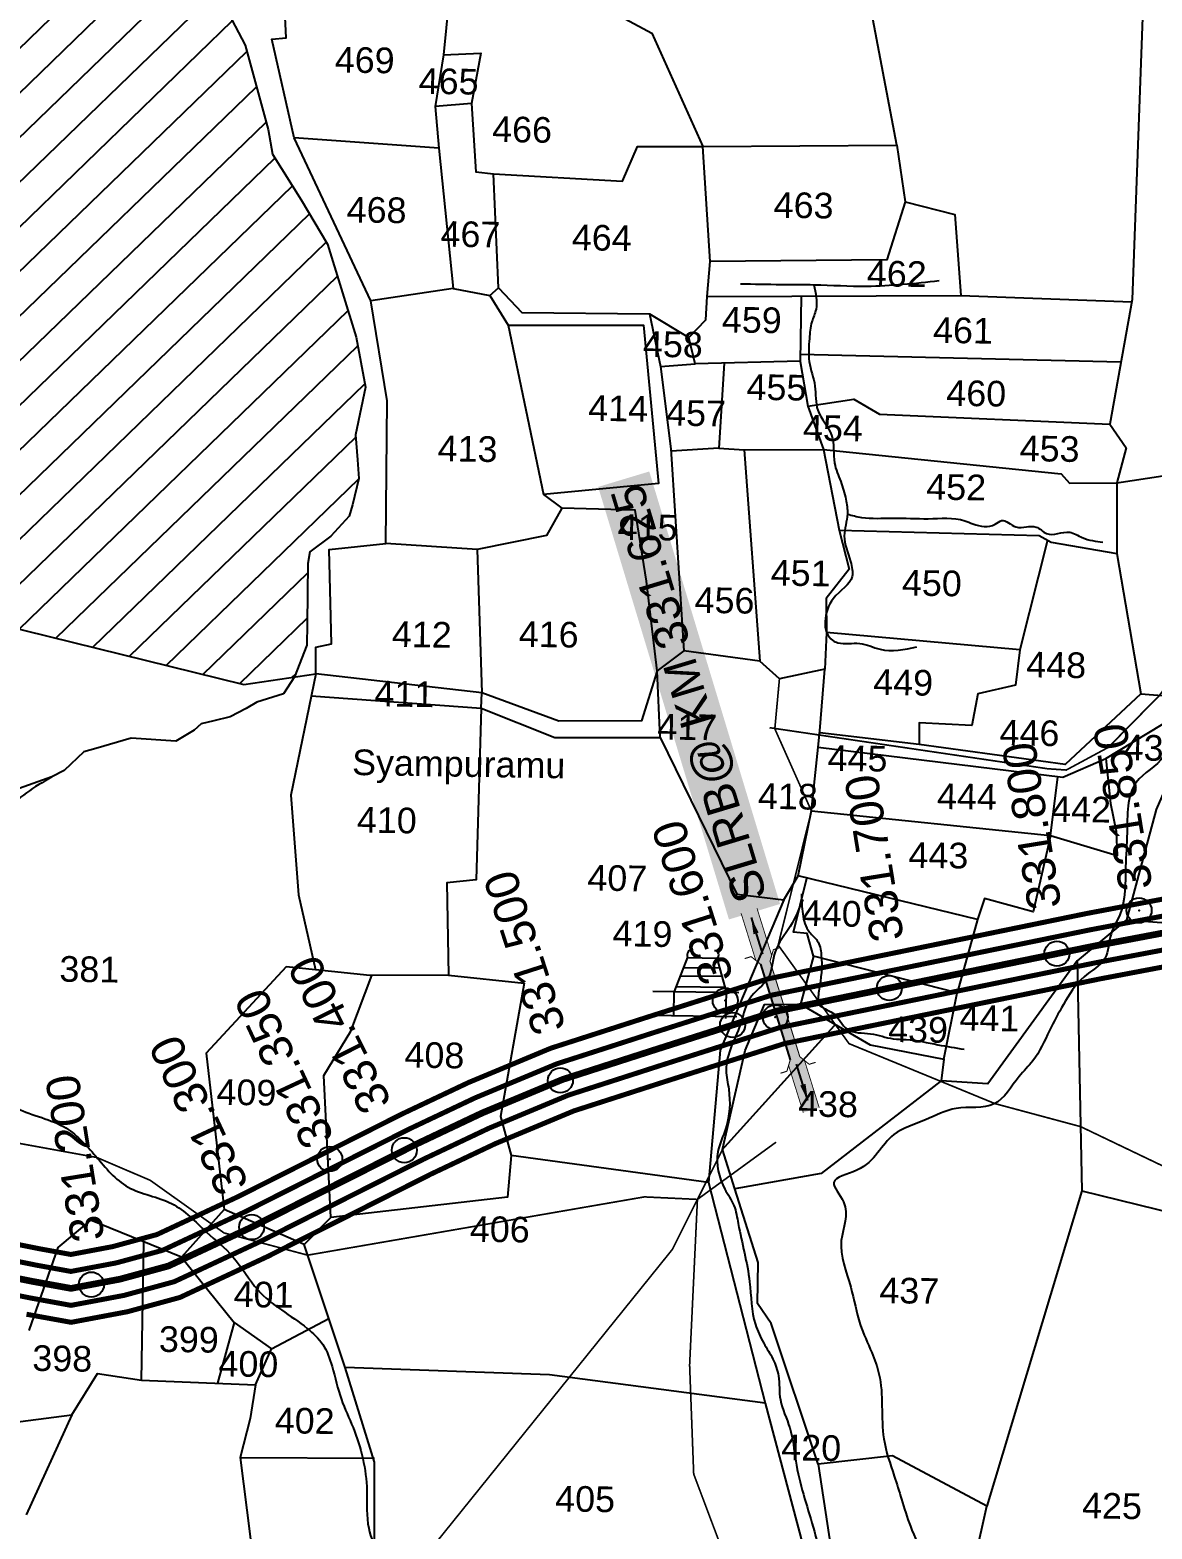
# Model space of a CAD drawing. Header units: feet. Extents: x 793020 to 798207, y 1563925 to 1571484.
# Drawn here: x 795564 to 796237, y 1565862 to 1566761 of the extents above; entities that cross this region are included whole.
import ezdxf
from ezdxf.enums import TextEntityAlignment as Align

# ---------------------------------------------------------------- set-up
doc = ezdxf.new("R2010")
doc.units = ezdxf.units.FT
doc.header["$LTSCALE"] = 15
doc.header["$MEASUREMENT"] = 0
doc.header["$PDMODE"] = 32
doc.header["$PDSIZE"] = 15
doc.linetypes.add('ACAD_ISO02W100', pattern=[15, 12, -3])
doc.linetypes.add('HIDDEN2', pattern=[0.1875, 0.125, -0.0625])
for name, color, linetype in [('CANAL1', 7, 'Continuous'), ('CSMark', 72, 'Continuous'), ('PLOT', 7, 'Continuous'), ('PLOT NO', 7, 'Continuous'), ('ROADS', 6, 'Continuous'), ('STRUCTURE', 5, 'Continuous'), ('TANKS-STREAM', 4, 'Continuous'), ('text2', 7, 'Continuous')]:
    doc.layers.add(name, color=color, linetype=linetype)
doc.styles.get("Standard").update_dxf_attribs({"font": 'arial.ttf'})
doc.linetypes.add('DOTS', pattern='A,1e-06,-3,["●",Standard,S=3,R=0,X=-1.25,Y=-1.25],-3', length=6.000001)
doc.dimstyles.get("Standard").update_dxf_attribs({"dimtxt": 0.18, "dimasz": 30, "dimexe": 0.18, "dimexo": 0.0625, "dimgap": 0.09, "dimtad": 0, "dimtih": 1, "dimtoh": 1, "dimdec": 4, "dimzin": 0, "dimdsep": 46, "dimtxsty": 'Standard', "dimcen": 0.09, "dimadec": 0, "dimazin": 0, "dimtfac": 1, "dimtdec": 4, "dimtofl": 0, "dimtmove": 0, "dimatfit": 3, "dimfxl": 1, "dimtolj": 1, "dimtzin": 0, "dimarcsym": 0})

# ---------------------------------------------------------------- blocks, each defined once
blk = doc.blocks.new('SLB')
at = {"layer": 'STRUCTURE'}
h = blk.add_hatch(dxfattribs=at)
h.set_pattern_fill('DOTS', color=6, scale=20, angle=320.37225, style=0)
h.set_pattern_definition([(320.372247934, (-159.4327, -72.9564), (1.2786241598, 0.5641323054), [0, -1.25])])
h.paths.add_polyline_path([(769699.52, 1706871.07), (769699.52, 1706861.07), (769729.11, 1706861.07), (769732.11, 1706863.07), (769792.11, 1706863.07), (769795.11, 1706861.07), (769824.69, 1706861.07), (769824.69, 1706871.07), (769795.11, 1706871.07), (769792.11, 1706869.07), (769732.11, 1706869.07), (769729.11, 1706871.07)])
at = {"layer": 'STRUCTURE', "color": 6, "linetype": 'ACAD_ISO02W100', "ltscale": 0.5, "const_width": 0.5}
for points in [[(769699.52, 1706871.07), (769729.11, 1706871.07)], [(769795.11, 1706871.07), (769824.69, 1706871.07)], [(769699.52, 1706861.07), (769729.11, 1706861.07)], [(769795.11, 1706861.07), (769824.69, 1706861.07)]]:
    blk.add_lwpolyline(points, dxfattribs=at)
at = {"layer": 'STRUCTURE', "color": 6, "const_width": 0.628}
for points in [[(769726.11, 1706877.07), (769726.11, 1706873.07), (769732.11, 1706869.07), (769792.11, 1706869.07), (769798.11, 1706873.07), (769798.11, 1706877.07)], [(769726.11, 1706855.07), (769726.11, 1706859.07), (769732.11, 1706863.07), (769792.11, 1706863.07), (769798.11, 1706859.07), (769798.11, 1706855.07)]]:
    blk.add_lwpolyline(points, dxfattribs=at)
at = {"layer": 'STRUCTURE', "color": 6}
blk.add_lwpolyline([(769732.11, 1706863.07), (769792.11, 1706863.07)], dxfattribs=at)
blk.add_lwpolyline([(769732.11, 1706863.07), (769792.11, 1706863.07)], dxfattribs=at)
at = {"layer": 'STRUCTURE', "color": 0}
blk.add_circle((769762.11, 1706866.07), 1.24, dxfattribs=at)
for points in [[(769703.75, 1706866.05), (769726.66, 1706866.05)], [(769818.63, 1706865.84), (769795.72, 1706865.84)]]:
    blk.add_leader(points, dimstyle='Standard', override={"dimasz": 10, "dimgap": 0.09, "dimtad": 0}, dxfattribs=at)

msp = doc.modelspace()

# ---------------------------------------------------------------- hatches: boundary and pattern name
at = {"layer": 'TANKS-STREAM', "lineweight": -2}
h = msp.add_hatch(dxfattribs=at)
h.set_pattern_fill('ANSI31,_O', color=256, scale=153.813824, angle=-0.90354)
h.set_pattern_definition([(44.0964586, (-45432.974, -26759.16), (-13.37927261, 13.808046), [])])
h.paths.add_polyline_path([(795643.01, 1568038.94), (795621.56, 1568044.34), (795609.16, 1568043.29), (795592.81, 1568039.62), (795576.96, 1568044.25), (795555.59, 1568047.52), (795543.22, 1568044.5), (795519.66, 1568048.04), (795509.2, 1568046.04), (795492.86, 1568042.92), (795475.21, 1568044.76), (795458.63, 1568043.98), (795433.3, 1568042.78), (795421.64, 1568038.62), (795407.6, 1568037.82), (795401.91, 1568043.12), (795392.74, 1568051.67), (795382.25, 1568051.82), (795335.86, 1568052.48), (795317.81, 1568036.66), (795288.61, 1568011.05), (795231.96, 1567995.16), (795179.5, 1568005.11), (795145.01, 1568015.01), (795113.71, 1568018.74), (795113.27, 1568015.01), (795127.46, 1568014.57), (795131.55, 1567972.43), (795138.32, 1567970.97), (795137.25, 1567860.14), (795086.59, 1567858.1), (795082.72, 1567850.59), (795062.84, 1567835.6), (795017.13, 1567812.62), (794988.79, 1567783.55), (794951.87, 1567752.44), (794918.82, 1567744.17), (794866.05, 1567742.32), (794859.14, 1567741.97), (794876.93, 1567722.37), (794895.33, 1567695.51), (794913.33, 1567659.62), (794913.28, 1567634.45), (794908.14, 1567616.66), (794910.17, 1567600.68), (794920.46, 1567587.83), (794917.97, 1567570.07), (794909.04, 1567560.73), (794891.27, 1567557.94), (794882.24, 1567556.52), (794868.3, 1567538.66), (794869.65, 1567463.14), (794865.52, 1567445.23), (794827.36, 1567414.93), (794815.36, 1567406.37), (794787.1, 1567386.2), (794765.09, 1567380.2), (794754.11, 1567368.32), (794749.62, 1567346.62), (794753.09, 1567315.01), (794748.85, 1567274.17), (794756.38, 1567239.51), (794757.08, 1567202.32), (794750.99, 1567144.17), (794839.78, 1567198.25), (794823.14, 1567280.08), (794864.12, 1567299.52), (794868, 1567314.07), (794930.85, 1567326.24), (794913.27, 1567341.35), (794924.53, 1567359.89), (794902.63, 1567391.29), (794903.96, 1567416.5), (794914.71, 1567417.47), (794934.45, 1567450.35), (794954, 1567473.1), (794973.88, 1567531), (794980.76, 1567528.6), (794992.52, 1567726.99), (795018.25, 1567723.74), (795067.5, 1567768.77), (795088.23, 1567756.55), (795050.42, 1567501.11), (794996.4, 1567441.76), (795054.08, 1567422), (795038.3, 1567398.63), (795053.75, 1567390.52), (795052.67, 1567366.22), (795004.83, 1567344.72), (794974.72, 1567319.25), (795022.4, 1567299.49), (795018.87, 1567263.48), (795017.31, 1567219.12), (794983.84, 1567180.72), (794914.19, 1567226.16), (794864.3, 1567181.27), (794844.91, 1567178.1), (794903.68, 1567150.98), (794915.16, 1567157.11), (794925.83, 1567161.52), (794937.9, 1567163.34), (794952.5, 1567162.54), (794960.08, 1567170.72), (794990.52, 1567174.53), (795048.02, 1567226.65), (795053.76, 1567241.59), (795061.42, 1567250.42), (795070.57, 1567262.13), (795076.75, 1567270.87), (795089.01, 1567275.71), (795101.62, 1567280.69), (795115.09, 1567278.48), (795138.47, 1567274.64), (795153.16, 1567252.16), (795168.87, 1567147.34), (795185.24, 1567034.63), (795216.06, 1566988.34), (795233.76, 1566902.92), (795257.21, 1566874.16), (795264.53, 1566830.75), (795261.57, 1566791.24), (795274.74, 1566723.21), (795280.58, 1566682.99), (795291.87, 1566660.21), (795307.46, 1566636.91), (795318.38, 1566599.3), (795333.22, 1566565.19), (795349.58, 1566520.31), (795357.54, 1566483.56), (795374.43, 1566472.26), (795396.19, 1566472.84), (795425.73, 1566465.15), (795448.96, 1566455.63), (795505.79, 1566446.4), (795528.12, 1566425.33), (795535.23, 1566407.24), (795692.55, 1566368.43), (795722.79, 1566373), (795730.34, 1566392.05), (795730.51, 1566404.89), (795730.96, 1566440.89), (795732.16, 1566447.96), (795744.6, 1566457.31), (795755.71, 1566469.41), (795757.73, 1566476.19), (795761.46, 1566492), (795760.61, 1566503.15), (795759.47, 1566518.08), (795765.38, 1566546.63), (795759.85, 1566576.71), (795742.66, 1566632.31), (795726.97, 1566659.01), (795709.66, 1566686.28), (795707.05, 1566701.21), (795693.28, 1566751.67), (795679.47, 1566777.87), (795679.24, 1566806.98), (795688.87, 1566824.15), (795686.95, 1566850.57), (795687.51, 1566864.34), (795694.33, 1566880.94), (795700.67, 1566889.45), (795726.9, 1566898.54), (795747.09, 1566887.06), (795788.29, 1566873.94), (795817.31, 1566867.14), (795842.05, 1566865.87), (795866.68, 1566872.05), (795907.24, 1566889.29), (795934.9, 1566900.89), (795967.59, 1566914.59), (796012.59, 1566946.76), (796036.42, 1566966.57), (796066.66, 1566990.79), (796109.25, 1567024.89), (796116.27, 1567031.51), (796122.22, 1567037.44), (796133.73, 1567047.36), (796144.15, 1567055.7), (796147.14, 1567065.4), (796161.26, 1567071.74), (796182.16, 1567069.23), (796201.82, 1567082.24), (796198.06, 1567091.46), (796201.46, 1567106.18), (796204.74, 1567114.79), (796207.68, 1567126.17), (796211.18, 1567132.77), (796217.69, 1567147.11), (796218.86, 1567166.07), (796220.5, 1567189.5), (796222.14, 1567212.42), (796219.57, 1567227.25), (796224.61, 1567239.15), (796233.86, 1567259.4), (796250.53, 1567264.75), (796263.05, 1567265.32), (796277.22, 1567257.45), (796294.31, 1567256.92), (796309.27, 1567250.31), (796321.27, 1567234.31), (796343.05, 1567223.77), (796357.89, 1567209.77), (796369.07, 1567190.47), (796387.47, 1567175.91), (796416.78, 1567144.68), (796428.16, 1567139.5), (796465.09, 1567104.84), (796468.81, 1567130.92), (796469.09, 1567209.51), (796573.46, 1567220.39), (796661.42, 1567183.04), (796663.26, 1567138.15), (796675.54, 1567147.74), (796711.74, 1567137.22), (796748.49, 1567104.5), (796809.96, 1567084.13), (796830.79, 1567092.39), (796844.96, 1567082.3), (796880.43, 1567088.26), (796876.91, 1567091.44), (796860.93, 1567104.52), (796821.65, 1567134.3), (796802.69, 1567157.5), (796774.93, 1567181.01), (796759.71, 1567191.84), (796734.21, 1567165.99), (796655.45, 1567206.89), (796566.29, 1567299.63), (796597.6, 1567320.01), (796642.41, 1567332.29), (796639.16, 1567336.83), (796634.93, 1567354.49), (796630.53, 1567389.3), (796627.73, 1567406.39), (796618.79, 1567423.91), (796618.51, 1567450.61), (796620.09, 1567464.8), (796615.28, 1567486.69), (796606.63, 1567498.43), (796590.44, 1567511.65), (796570.03, 1567528.32), (796557.41, 1567536.61), (796547.69, 1567546.31), (796547.05, 1567556.74), (796545.53, 1567581.27), (796546.94, 1567596.26), (796550.04, 1567607.51), (796553.75, 1567632.59), (796561.61, 1567648.45), (796565.08, 1567656.89), (796576.45, 1567665.61), (796585.86, 1567674.48), (796592.77, 1567686.69), (796597.27, 1567693.44), (796609.22, 1567700.45), (796629.49, 1567715.34), (796632.43, 1567724.2), (796630.43, 1567736.54), (796622.97, 1567743.36), (796596.96, 1567759.23), (796583.51, 1567763.47), (796573.42, 1567769.42), (796563.67, 1567774.84), (796552.12, 1567784.1), (796537.73, 1567788.93), (796499.91, 1567801.61), (796473.93, 1567808.92), (796469.09, 1567813.23), (796460.96, 1567821.16), (796447.49, 1567829.62), (796438.18, 1567833.11), (796428.5, 1567841.95), (796411.46, 1567863.97), (796411.21, 1567876.68), (796417.27, 1567892.62), (796429.91, 1567916.26), (796446.14, 1567935.06), (796475.64, 1567952.86), (796510.85, 1567965), (796541.71, 1567994.51), (796568.64, 1568019.26), (796599.06, 1568038.39), (796630.31, 1568054.38), (796660.7, 1568079.88), (796689.11, 1568098.81), (796729.62, 1568107.75), (796764.66, 1568106.55), (796808.77, 1568073.65), (796835, 1568054.07), (796883.12, 1568028.56), (796896.92, 1568027.01), (796915.58, 1568035.85), (796931.26, 1568054.09), (796922.7, 1568072.53), (796912.13, 1568087.57), (796883.85, 1568128.84), (796871.09, 1568140.37), (796860.77, 1568160.54), (796841.2, 1568181.39), (796827.33, 1568201.22), (796818.32, 1568214.11), (796808.86, 1568232.49), (796798.53, 1568240.27), (796773.85, 1568269.29), (796761.01, 1568285.63), (796750.63, 1568294.94), (796730.1, 1568313.35), (796721.42, 1568323.77), (796715.47, 1568330.24), (796709.18, 1568333.27), (796664.65, 1568244.37), (796597.52, 1568244.83), (796566, 1568166.98), (796460.55, 1568148.46), (796346.48, 1568111.09), (796348.64, 1568172.78), (796385.68, 1568223.24), (796457.23, 1568277.32), (796568.38, 1568280.31), (796595.44, 1568362.69), (796569.44, 1568354.83), (796545.46, 1568354.24), (796535.33, 1568349.22), (796508.04, 1568348.5), (796476.49, 1568336.24), (796457.32, 1568340.55), (796439.88, 1568335.84), (796405.72, 1568326.63), (796380.41, 1568303.45), (796334, 1568260.95), (796302.96, 1568223.91), (796277.25, 1568196.16), (796245.38, 1568192.41), (796212.15, 1568192.73), (796205.61, 1568189.19), (796187.96, 1568162.55), (796174.2, 1568150.82), (796156.69, 1568145.63), (796128.51, 1568132.11), (796116.39, 1568121.98), (796088.68, 1568111.05), (796067.28, 1568091.03), (795986.46, 1568042.4), (795938.56, 1568031.58), (795905.47, 1568034.19), (795850.34, 1568049.87), (795815.06, 1568066.96), (795790.95, 1568079.48), (795776.57, 1568064.63), (795757.71, 1568061.8), (795734.46, 1568058.3), (795711.66, 1568048.91), (795667.14, 1568049.83)])
h.paths.add_polyline_path([(795304.6, 1567373.3), (795311.98, 1567257.55), (795259.02, 1567255.16), (795238.29, 1567371.12)], flags=16)

# ---------------------------------------------------------------- linework, layer by layer
at = {"layer": 'CANAL1', "color": 1, "const_width": 3}
for points in [[(795536.78, 1566036.91), (795569.81, 1566030.25), (795588.87, 1566026.79), (795613.91, 1566031.5), (795640.42, 1566038.72), (795689.22, 1566061.52), (795787.28, 1566110.99), (795827.21, 1566129.88), (795876.53, 1566150.45), (795932.3, 1566168.4), (796006.28, 1566191.93), (796197.95, 1566231.25), (796441.29, 1566277.31), (796600.64, 1566303.07), (796729.83, 1566325.94), (796789.11, 1566341.29), (796820.63, 1566351.19)], [(795562.28, 1565990.96), (795589, 1565986.11), (795622.88, 1565992.49), (795654.24, 1566001.03), (795706.7, 1566025.54), (795804.84, 1566075.04), (795843.47, 1566093.32), (795890.38, 1566112.88), (795944.49, 1566130.3), (796016.39, 1566153.17), (796205.69, 1566192), (796448.2, 1566237.91), (796607.32, 1566263.63), (796738.34, 1566286.83), (796800.12, 1566302.83), (796836.33, 1566314.2)]]:
    msp.add_lwpolyline(points, dxfattribs=at)
at = {"layer": 'CANAL1', "color": 5, "const_width": 3}
for points in [[(795534.3, 1566027.21), (795567.93, 1566020.43), (795588.9, 1566016.62), (795616.15, 1566021.75), (795643.88, 1566029.3), (795693.59, 1566052.53), (795791.67, 1566102), (795831.28, 1566120.74), (795880, 1566141.05), (795935.35, 1566158.87), (796008.8, 1566182.24), (796199.88, 1566221.43), (796443.01, 1566267.46), (796602.31, 1566293.21), (796731.96, 1566316.16), (796791.86, 1566331.68), (796824.56, 1566341.94)], [(795529.33, 1566007.8), (795564.16, 1566000.79), (795588.96, 1565996.28), (795620.63, 1566002.24), (795650.79, 1566010.46), (795702.33, 1566034.53), (795800.45, 1566084.03), (795839.41, 1566102.46), (795886.92, 1566122.27), (795941.44, 1566139.83), (796013.86, 1566162.86), (796203.75, 1566201.81), (796446.47, 1566247.76), (796605.65, 1566273.49), (796736.22, 1566296.6), (796797.37, 1566312.44), (796832.41, 1566323.44)]]:
    msp.add_lwpolyline(points, dxfattribs=at)
at = {"layer": 'CANAL1', "color": 1, "linetype": 'HIDDEN2', "ltscale": 5, "const_width": 4}
msp.add_lwpolyline([(795501.42, 1566026.98), (795531.81, 1566017.51), (795566.05, 1566010.61), (795588.93, 1566006.45), (795618.39, 1566012), (795647.33, 1566019.88), (795697.96, 1566043.53), (795796.06, 1566093.01), (795835.34, 1566111.6), (795883.46, 1566131.66), (795938.4, 1566149.35), (795990, 1566165.77), (796011.33, 1566172.55), (796201.82, 1566211.62), (796444.74, 1566257.61), (796482.17, 1566263.66)], dxfattribs=at)
at = {"layer": 'CSMark', "color": 3}
for p in [(796179.74, 1566207.09), (796079.33, 1566186.5), (795985.38, 1566164.3), (795882.23, 1566131.15), (795788.7, 1566089.3), (795697.17, 1566043.16), (795601.2, 1566008.76)]:
    msp.add_point(p, dxfattribs=at)
at = {"layer": 'PLOT', "lineweight": -2}
for points in [[(795735.6, 1566374.94), (795735.66, 1566390.74), (795745.02, 1566392.92), (795743.58, 1566449.42), (795777.61, 1566453.05), (795778.47, 1566538.53), (795768.66, 1566598.37), (795722.69, 1566696.21), (795709.34, 1566755.32), (795717.9, 1566756), (795716.56, 1566785.26), (795705.98, 1566792.93), (795711.99, 1566873.28), (795838.51, 1566849.89), (796039.26, 1566926.49), (796218.23, 1567085.57), (796252.31, 1567235.74), (796302.37, 1567234.54), (796489.31, 1567068.21), (796553.65, 1567062.89), (796553.03, 1567041.63), (796633.85, 1567023.12), (796648.51, 1567044.81), (796886.2, 1566931.13)], [(796218.23, 1567085.57), (796235.25, 1566882.96), (796224.78, 1566599.22), (796211.51, 1566524.59), (796221.32, 1566510.4), (796215.64, 1566489.44), (796375.91, 1566513.64), (796441.5, 1566650.66), (796474.43, 1566627.94)], [(795834.53, 1566807.62), (795894.17, 1566781.99), (795936.93, 1566758.9), (795967.61, 1566690.89), (796083.88, 1566691.67), (796039.26, 1566926.49)], [(795815.41, 1566778.37), (795812.09, 1566745.97), (795807.14, 1566714.86), (795809.33, 1566689.97), (795722.69, 1566696.21)], [(795812.09, 1566745.97), (795834.51, 1566746.96), (795829.03, 1566716.79), (795807.14, 1566714.87)], [(795829.03, 1566716.79), (795831.63, 1566675.75), (795842.13, 1566674.58), (795919.39, 1566670.11), (795928.48, 1566690.97), (795967.61, 1566690.89)], [(795809.33, 1566689.97), (795817.89, 1566605.84), (795768.66, 1566598.37)], [(796088.8, 1566657.69), (796077.81, 1566622.96), (795971.94, 1566621.95), (795967.61, 1566690.89)], [(796083.88, 1566691.67), (796088.8, 1566657.69), (796118.68, 1566650.13), (796122.11, 1566601.73), (796224.73, 1566597.94)], [(795817.89, 1566605.84), (795839.91, 1566601.54), (795845.05, 1566606.3), (795842.13, 1566674.58)], [(795845.05, 1566606.3), (795859.13, 1566591.49), (795935.59, 1566590.56), (795959.15, 1566576.42), (795969.31, 1566587.06), (795970.07, 1566601.08), (795971.94, 1566621.95)], [(795839.91, 1566601.54), (795850.93, 1566583.9), (795872.06, 1566482.34), (795883.11, 1566474.09), (795873.85, 1566457.79), (795832.39, 1566449.44), (795777.61, 1566453.05)], [(796026.49, 1566601.32), (796025.91, 1566562.19), (795962.97, 1566560.69)], [(795970.07, 1566601.08), (796122.11, 1566601.73)], [(795935.59, 1566590.56), (795942.2, 1566559.13), (795962.97, 1566560.69), (795959.15, 1566576.42)], [(795850.93, 1566583.9), (795931.97, 1566583.84), (795941.02, 1566488.94), (795872.06, 1566482.34)], [(796025.98, 1566566.49), (796218.15, 1566561.9)], [(795942.2, 1566559.13), (795948.49, 1566509.76), (795956.24, 1566388.68), (795940.26, 1566376.69), (795933.8, 1566430.48), (795926.93, 1566472.98), (795883.11, 1566474.09)], [(795980.32, 1566561.1), (795977.1, 1566510.11), (795948.58, 1566508.28)], [(796025.91, 1566561.98), (796030.42, 1566535.34), (796039.95, 1566509.28), (796182.32, 1566494.83), (796187.32, 1566489.18), (796215.64, 1566489.44), (796215.75, 1566447.07), (796229.97, 1566362.78), (796306.28, 1566356.87)], [(796030.42, 1566535.34), (796058.12, 1566539.54), (796073.36, 1566530.6), (796211.51, 1566524.59)], [(795977.1, 1566510.11), (795992.44, 1566509.08), (796039.95, 1566509.28)], [(795992.44, 1566509.08), (796001.63, 1566382.38)], [(796039.95, 1566509.28), (796049.28, 1566461), (796055.29, 1566437.49), (796041.42, 1566419.97), (796041.72, 1566399.62), (796040.71, 1566377.59)], [(796174.11, 1566455.03), (796157.62, 1566389.19), (796041.72, 1566399.62)], [(796049.28, 1566461), (796169.07, 1566457.75), (796176.26, 1566453.87), (796215.75, 1566447.07)], [(795832.39, 1566449.44), (795835.19, 1566363.41), (795735.6, 1566374.94)], [(795531.02, 1566408.28), (795692.55, 1566368.43), (795735.6, 1566374.94), (795720.77, 1566302.12), (795725.26, 1566242.38), (795735.56, 1566197.32), (795717.81, 1566199.27), (795669.9, 1566147.47), (795680.83, 1566053.74), (795655.14, 1566025.1), (795600.71, 1566047.28), (795580.97, 1566030.88), (795563.66, 1565981.22)], [(795942.05, 1566336.77), (795987.93, 1566242.72), (796016.18, 1566239.3), (796024.61, 1566253.67), (796032.67, 1566292.99), (796036.62, 1566330.88), (796037.78, 1566340.61), (796040.71, 1566377.59), (796013.47, 1566371.76), (796001.63, 1566382.38), (795956.24, 1566388.68)], [(796157.62, 1566389.19), (796154.97, 1566368.03), (796132.29, 1566362.88), (796128.8, 1566343.83), (796097.24, 1566345.48), (796097.29, 1566332.41), (796037.69, 1566339.5)], [(795834.78, 1566354.35), (795878.93, 1566336.73), (795942.05, 1566336.77), (795940.26, 1566376.69)], [(795940.26, 1566376.69), (795930.79, 1566346.7), (795881.37, 1566346.44), (795835.19, 1566363.41)], [(795732.9, 1566361.67), (795834.78, 1566354.35), (795835.19, 1566363.41)], [(796036.62, 1566330.88), (796183.34, 1566312.81), (796209.08, 1566324.15), (796268.12, 1566359.83)], [(796229.97, 1566362.78), (796184.62, 1566320.4), (796097.29, 1566332.41)], [(796268.12, 1566359.83), (796239.31, 1566293.59), (796221.36, 1566227.39), (796287.3, 1566222.47)], [(795834.78, 1566354.35), (795831.83, 1566251.38), (795814.18, 1566249.52), (795815.26, 1566194.25), (795768.08, 1566193.94), (795735.56, 1566197.32)], [(796209.08, 1566324.15), (796211.83, 1566297.11), (796215.33, 1566280.63), (796215.89, 1566265.78), (796175.88, 1566277.69), (796180.25, 1566313.19)], [(796175.88, 1566277.69), (796032.64, 1566292.62)], [(796175.88, 1566277.69), (796165.52, 1566232.09), (796136.27, 1566240.26), (796132.09, 1566227.64), (796024.61, 1566253.67)], [(796132.09, 1566227.64), (796119.89, 1566183.57), (796033.88, 1566205.56), (796030.07, 1566219.16), (796021.94, 1566219.9), (796029.81, 1566252.41)], [(796221.36, 1566227.39), (796191.92, 1566202.73), (796138.44, 1566129.07), (796110.47, 1566130.83)], [(796033.88, 1566205.56), (796026.14, 1566176.85), (796067.79, 1566152.37), (796111.9, 1566143.82), (796119.89, 1566183.57)], [(796191.92, 1566202.73), (796194.77, 1566065), (796137.81, 1565875.81), (796081.16, 1565906.13), (796036.74, 1565901.18), (796008.53, 1565985.36), (796000.28, 1565997.42), (796000.66, 1566021.9), (795986.74, 1566066.14)], [(795815.26, 1566194.25), (795860.48, 1566189.4), (795846.3, 1566109.43), (795852.79, 1566086.15), (795850.55, 1566061.18), (795744.68, 1566048.89), (795728.61, 1566032.82), (795680.83, 1566053.74)], [(795744.68, 1566048.89), (795740.48, 1566134.12), (795756.72, 1566160.72), (795769.16, 1566193.95)], [(796111.9, 1566143.82), (796110.47, 1566130.83), (796038.45, 1566075.36), (795986.74, 1566066.14), (795979.39, 1566089.8), (795992.91, 1566149.05), (796004.43, 1566176.67), (796026.14, 1566176.85)], [(795970.92, 1566069.86), (796005, 1565937.62), (795875.74, 1565954.59), (795753.33, 1565958.99), (795728.61, 1566032.82)], [(796194.77, 1566065), (796296.42, 1566040.02)], [(795589.53, 1565930.75), (795604.8, 1565955.41), (795631.27, 1565951.41), (795632.64, 1566034.27)], [(795655.14, 1566025.1), (795686.68, 1565986.08), (795676.69, 1565949.56)], [(795631.27, 1565951.41), (795699.46, 1565948.63), (795709, 1565970.24), (795743.45, 1565988.49)], [(795686.68, 1565986.08), (795709, 1565970.24)], [(795944.43, 1565527.8), (795838.12, 1565542.38), (795865.71, 1565685.5), (795796.56, 1565720.09), (795769.33, 1565724.99), (795770.55, 1565802.34), (795770.9, 1565902.24), (795753.33, 1565958.99)], [(795699.46, 1565948.63), (795696.38, 1565928.55), (795690.34, 1565905.06), (795708.6, 1565759.8), (795691.13, 1565744.74), (795524.93, 1565767.6)], [(796005, 1565937.62), (796043.76, 1565791.65), (796058.49, 1565662.31), (796041.35, 1565623.03), (795962.9, 1565561.91), (795944.43, 1565527.8), (795958.1, 1565502.63)], [(795537.22, 1565933.73), (795536.83, 1565923.94), (795589.53, 1565930.75), (795562.18, 1565870.71)], [(795690.34, 1565905.06), (795770.91, 1565904.78)], [(796036.74, 1565901.18), (796061.22, 1565739.07), (796109.02, 1565726.73), (796110.9, 1565755.75), (796137.81, 1565875.81)]]:
    msp.add_lwpolyline(points, dxfattribs=at)
at = {"layer": 'PLOT NO', "lineweight": -2}
msp.add_lwpolyline([(796016.18, 1566239.3), (795978.01, 1566149.16), (795970.92, 1566069.86), (795852.79, 1566086.15)], dxfattribs=at)
at = {"layer": 'PLOT NO', "lineweight": -2, "elevation": -2.05}
for points in [[(795958.44, 1566204.95), (795950.41, 1566184.38)], [(795958.43, 1566204.71), (795976.01, 1566204.43)], [(795976.01, 1566204.43), (795981.47, 1566184.13)], [(795955.78, 1566198.87), (795978.12, 1566198.52)], [(795951.22, 1566187.47), (795981.11, 1566187)], [(795954.34, 1566193.91), (795979.26, 1566193.52)], [(795937.66, 1566184.58), (795989.16, 1566183.77)], [(795950.19, 1566170.19), (795950.41, 1566184.62)], [(795981.47, 1566184.13), (795981.22, 1566168.25)], [(795935.74, 1566170.18), (795987.97, 1566169.35)]]:
    msp.add_lwpolyline(points, dxfattribs=at)
at = {"layer": 'PLOT NO', "lineweight": -2}
for centre, radius, start, end in [((795961.63, 1566206.34, -2.05), 3.48, 91.82854, 203.54714), ((795974.69, 1566206.44, -2.05), 2.41, 303.22179, 92.47647)]:
    msp.add_arc(centre, radius, start, end, dxfattribs=at)
at = {"layer": 'ROADS', "linetype": 'DOTS', "lineweight": -2, "ltscale": 0.15, "const_width": 1, "elevation": -2.05}
for points in [[(796007.54, 1566342.57), (796174.12, 1566317.96), (796185.36, 1566317.18), (796210.59, 1566330.8), (796241.21, 1566361.91), (796288.24, 1566427.03), (796360.86, 1566463.55), (796486.26, 1566506.41), (796569.75, 1566570), (796581.4, 1566582.93), (796683.23, 1566626.82), (796714.77, 1566646.82), (796792.18, 1566743.91), (796895.15, 1566806.17)], [(795334.07, 1565299.63), (795397.95, 1565331.97), (795426.53, 1565346.44), (795442.91, 1565379.74), (795540.72, 1565488.17), (795647.77, 1565595.85), (795673.36, 1565644.84), (795748.72, 1565684.29), (795769.33, 1565724.99), (795787.39, 1565757.79), (795793.7, 1565836.68), (795949.3, 1566029.8), (795979.39, 1566089.8), (796046.96, 1566164.61), (796012.71, 1566212.28), (796032.64, 1566292.62), (796010.71, 1566341.9), (796013.47, 1566371.76)], [(794814.57, 1566166.88), (794880.7, 1566139.24), (794950.19, 1566127.11), (795013.12, 1566130.65), (795066.37, 1566118.42), (795164.55, 1566129.61), (795216.67, 1566130.2), (795262.55, 1566147.87), (795290.77, 1566149.19), (795352.8, 1566131.24), (795429.96, 1566122.37), (795503.12, 1566107.93), (795556.04, 1566093.73), (795604.42, 1566084.93), (795636.41, 1566071.24), (795680.67, 1566039.7), (795730.77, 1566026.37), (795850.67, 1566047.12), (795932.55, 1566061.3), (795964.34, 1566059.8), (796011.44, 1566094.1)], [(796046.96, 1566164.61), (796055.19, 1566153.17), (796142.61, 1566117.22), (796193.97, 1566103.42), (796259.68, 1566071.94), (796338.58, 1566031.1), (796479.97, 1566003.25)], [(795964.34, 1566059.8), (795959.65, 1565960.47), (795962.1, 1565895.16), (796000.4, 1565793.35), (795983.14, 1565714.45), (795942.12, 1565584.09), (795919.1, 1565544.12), (795884.32, 1565493.95), (795860.78, 1565459.98), (795843.39, 1565410.43), (795822.44, 1565374.82), (795768.55, 1565367.5), (795735.16, 1565362.96), (795691.22, 1565370.1), (795634.16, 1565351.83), (795617.1, 1565343.33), (795509.41, 1565360.11), (795473.65, 1565365.69), (795433.11, 1565331.45), (795395.02, 1565330.49)]]:
    msp.add_lwpolyline(points, dxfattribs=at)
at = {"layer": 'TANKS-STREAM', "lineweight": -2, "elevation": -2.05}
msp.add_lwpolyline([(795679.47, 1566777.87), (795693.28, 1566751.67), (795707.05, 1566701.21), (795709.66, 1566686.28), (795726.97, 1566659.01), (795742.66, 1566632.31), (795759.85, 1566576.71), (795765.38, 1566546.63), (795759.47, 1566518.08), (795760.61, 1566503.15), (795761.46, 1566492), (795757.73, 1566476.19), (795755.71, 1566469.41), (795744.6, 1566457.31), (795732.16, 1566447.96), (795730.96, 1566440.89), (795730.51, 1566404.89), (795730.34, 1566392.05), (795722.79, 1566373), (795716.37, 1566362.89), (795700.36, 1566357.94), (795693.87, 1566354.07), (795684.29, 1566349.02), (795674.46, 1566346.73), (795666.86, 1566344.96), (795662.73, 1566341.1), (795656.85, 1566337.52), (795651.71, 1566334.39), (795624.98, 1566336.19), (795603.75, 1566330.1), (795596.72, 1566328.08), (795584.86, 1566316.93), (795577.5, 1566313.01), (795546.64, 1566302.03)], dxfattribs=at)
at = {"layer": 'TANKS-STREAM', "lineweight": -2}
for points in [[(796223.84, 1567151.26, -2.05), (796238.17, 1567139.95, -2.05), (796253.89, 1567135.86, -2.05), (796266.6, 1567130.12, -2.05), (796277.96, 1567119.71, -2.05), (796286.73, 1567107.21, -2.05), (796303.22, 1567098, -2.05), (796320.11, 1567086.65, -2.05), (796334.03, 1567076.21, -2.05), (796342.9, 1567070.52, -2.05), (796351.74, 1567062.71, -2.05), (796359.94, 1567041.7, -2.05), (796362.09, 1567015.01, -2.05), (796365.69, 1566999.6, -2.05), (796374.79, 1566981.13, -2.05), (796391.17, 1566964.68, -2.05), (796418.54, 1566941.65, -2.05), (796424.74, 1566928.77, -2.05), (796446.27, 1566885.19, -2.05), (796449.97, 1566875.75, -2.05), (796454.82, 1566859.05, -2.05), (796459.83, 1566851.73, -2.05), (796460.17, 1566846.18, -2.05), (796466.64, 1566823.91, -2.05), (796470.74, 1566813.19, -2.05), (796484.18, 1566799.89, -2.05), (796502.85, 1566798.34, -2.05), (796517.81, 1566800.83, -2.05), (796533.08, 1566796.39, -2.05), (796548.45, 1566798.46, -2.05), (796578.67, 1566796.09, -2.05), (796600.05, 1566792.61, -2.05), (796624.25, 1566786.3, -2.05), (796638.68, 1566781.87, -2.05), (796667.24, 1566767.36, -2.05), (796672.99, 1566759.5, -2.05), (796675, 1566753.18, -2.05), (796678.8, 1566740.94, -2.05), (796687.04, 1566710.04, -2.05), (796686.74, 1566690.58, -2.05), (796688.19, 1566676.13, -2.05), (796697.03, 1566661.56, -2.05), (796703.24, 1566651.07, -2.05)], [(796704.28, 1566310.27, -2.05), (796703.13, 1566321.57, -2.05), (796697.44, 1566340.24, -2.05), (796693.32, 1566352.58, -2.05), (796690.88, 1566366.55, -2.05), (796670.43, 1566401.36, -2.05), (796664.96, 1566412.39, -2.05), (796654.98, 1566432.78, -2.05), (796646.26, 1566448.18, -2.05), (796633.88, 1566463.3, -2.05), (796623.79, 1566476.4, -2.05), (796600.38, 1566508.29, -2.05), (796588.98, 1566522.73, -2.05), (796569.28, 1566544.55, -2.05), (796527.03, 1566582.04, -2.05), (796507.37, 1566599.27, -2.05), (796486.68, 1566613.53, -2.05), (796464.66, 1566628.48, -2.05), (796443.28, 1566641.42, -2.05), (796429.18, 1566652.92, -2.05), (796398.45, 1566683.93, -2.05), (796395.55, 1566689.94, -2.05), (796377.91, 1566719.43, -2.05), (796355.24, 1566735.05, -2.05), (796345.48, 1566747.81, -2.05), (796336.77, 1566764.53, -2.05), (796320.7, 1566777.39, -2.05), (796297.45, 1566798.33, -2.05), (796280.52, 1566819.82, -2.05), (796258.48, 1566854.34, -2.05), (796263.81, 1566858.04, -2.05), (796265.93, 1566865.97, -2.05), (796262.67, 1566890.9, -2.05), (796260.55, 1566926.26, -2.05), (796259.1, 1566939.89, -2.05), (796255.4, 1566957.86, -2.05), (796248.71, 1566975.88, -2.05), (796241.99, 1566992.24, -2.05), (796238.31, 1567011.21, -2.05), (796234.54, 1567025.2, -2.05), (796227.51, 1567044.09, -2.05), (796216.19, 1567063.84, -2.05), (796209.12, 1567078.55, -2.05), (796202.57, 1567084.29, -2.05)], [(796182.16, 1567069.23, -2.05), (796194.96, 1567060.07, -2.05), (796198.51, 1567053.05, -2.05), (796207.29, 1567041.3, -2.05), (796215.14, 1567033.54, -2.05), (796221, 1567026.15, -2.05), (796227.46, 1567014.44, -2.05), (796229.12, 1566993.85, -2.05), (796234.18, 1566977.18, -2.05), (796239.93, 1566963.15, -2.05), (796243.39, 1566950.83, -2.05), (796248.87, 1566918.64, -2.05), (796251.96, 1566903.66, -2.05), (796251.69, 1566886.42, -2.05), (796249.32, 1566862.57, -2.05), (796249.07, 1566846.65, -2.05), (796248.55, 1566835.05, -2.05), (796261.52, 1566814.94, -2.05), (796279.47, 1566794.75, -2.05), (796291.86, 1566779.01, -2.05), (796298.38, 1566770.95, -2.05), (796315.76, 1566757.07, -2.05), (796327.85, 1566744.27, -2.05), (796338, 1566735.16, -2.05), (796345.8, 1566724.42, -2.05), (796361.33, 1566719.2, -2.05), (796370.72, 1566703.79, -2.05), (796376.78, 1566688.43, -2.05), (796383.22, 1566675.06, -2.05), (796398.02, 1566665.87, -2.05), (796403.17, 1566655.84, -2.05), (796418.72, 1566646.48, -2.05), (796430.21, 1566638.34, -2.05), (796442.67, 1566628.19, -2.05), (796453.83, 1566619.72, -2.05), (796465.67, 1566612.23, -2.05), (796476.81, 1566602.77, -2.05), (796485.01, 1566596.01, -2.05), (796493.16, 1566586.26, -2.05), (796511.59, 1566575.68, -2.05), (796521.26, 1566570.07, -2.05), (796557.63, 1566538.98, -2.05), (796569.38, 1566525.86, -2.05), (796584.44, 1566512.35, -2.05), (796587.56, 1566499.36, -2.05), (796604.22, 1566477.32, -2.05), (796617.94, 1566462.51, -2.05), (796649.42, 1566416.23, -2.05), (796659.82, 1566401.81, -2.05), (796676.2, 1566366.05, -2.05), (796682.37, 1566353.41, -2.05), (796681.89, 1566343.8, -2.05), (796685.99, 1566330.13, -2.05), (796689.53, 1566323.11, -2.05), (796695.02, 1566313.07, -2.05)], [(796406.65, 1566652.78, -2.05), (796406.32, 1566631.52, -2.05), (796399.01, 1566617.97, -2.05), (796390.64, 1566601.4, -2.05), (796377.69, 1566583.89, -2.05), (796367.63, 1566556.2, -2.05), (796356.15, 1566535.13, -2.05), (796350.79, 1566516.48, -2.05), (796340.76, 1566494.47, -2.05), (796333.96, 1566481.42, -2.05), (796325.09, 1566465.36, -2.05), (796310.18, 1566451.42, -2.05), (796297.17, 1566429.86, -2.05), (796286.17, 1566407.26, -2.05), (796266.25, 1566365.05, -2.05), (796259.37, 1566346.43, -2.05), (796250.61, 1566337.46, -2.05), (796243.83, 1566325.42, -2.05), (796227.33, 1566309.75, -2.05), (796221.78, 1566279.46, -2.05), (796220.95, 1566259.23, -2.05), (796217.46, 1566230.43, -2.05), (796212.21, 1566218.87, -2.05), (796208.43, 1566204.25, -2.05), (796196.1, 1566193.31, -2.05), (796183.63, 1566176.57, -2.05), (796175.28, 1566161.01, -2.05), (796165.37, 1566142.94, -2.05), (796157.11, 1566133.46, -2.05), (796142.15, 1566116.99, -2.05), (796119.31, 1566114.31, -2.05), (796100.96, 1566107.51, -2.05), (796082.07, 1566098.7, -2.05), (796059.94, 1566077.28, -2.05), (796046.14, 1566069.91, -2.05), (796051.94, 1566058.36, -2.05), (796050.56, 1566035.1, -2.05), (796056.2, 1566007.17, -2.05), (796061.93, 1565984.81, -2.05), (796068.76, 1565968, -2.05), (796073.12, 1565955.27, -2.05), (796076.05, 1565916.25, -2.05), (796082.29, 1565893.88, -2.05), (796086.61, 1565880.2, -2.05), (796091.92, 1565863.91, -2.05), (796100.23, 1565844.04, -2.05), (796103.8, 1565813.61, -2.05), (796099.52, 1565799.51, -2.05), (796096.13, 1565777.29, -2.05), (796094.29, 1565757.07, -2.05), (796085.16, 1565724.31, -2.05), (796082.5, 1565684.37, -2.05), (796083.51, 1565652.53, -2.05), (796083.08, 1565625.2, -2.05), (796082.2, 1565601.93, -2.05), (796099.35, 1565596.6, -2.05), (796113.93, 1565589.29, -2.05), (796134.61, 1565582.88, -2.05), (796139.42, 1565566.61, -2.05), (796148.37, 1565555.84, -2.05), (796160.32, 1565542.49, -2.05), (796168.04, 1565518.07, -2.05), (796173.83, 1565499.25, -2.05)], [(795990.05, 1566608.69, -2.05), (796014.53, 1566608.3, -2.05), (796034.31, 1566608.12, -2.05), (796065.74, 1566607.26, -2.05), (796109.18, 1566610.57, -2.05)], [(796034.04, 1566608.12, -2.05), (796035.39, 1566593.35, -2.05), (796032.9, 1566585.85, -2.05), (796031.44, 1566575.84, -2.05), (796031.37, 1566562.06, -2.05), (796034.76, 1566547.38, -2.05), (796036.44, 1566532.81, -2.05), (796044.77, 1566517.92, -2.05), (796046.48, 1566501.2, -2.05), (796050.17, 1566490.13, -2.05), (796053.33, 1566479.49, -2.05), (796054.18, 1566470.68, -2.05), (796052.35, 1566457.54, -2.05), (796056.08, 1566442.16, -2.05), (796057.05, 1566433.13, -2.05), (796045.72, 1566419.9, -2.05), (796045.39, 1566394.87, -2.05), (796048.38, 1566393.52, -2.05), (796061.59, 1566393.11, -2.05), (796073.74, 1566389.62, -2.05), (796095.73, 1566390.95, -2.05)], [(796054.17, 1566470.58, -2.05), (796062.64, 1566468.65, -2.05), (796081.39, 1566468.19, -2.05), (796102.68, 1566467.86, -2.05), (796124.53, 1566466.58, -2.05), (796129.43, 1566464.78, -2.05), (796142.81, 1566464.57, -2.05), (796146.6, 1566466.7, -2.05), (796155.18, 1566462.96, -2.05), (796167.39, 1566462.85, -2.05), (796173.51, 1566458.92, -2.05), (796187.41, 1566459.71, -2.05), (796194.95, 1566456.55, -2.05), (796207.36, 1566453.85, -2.05)], [(795577.5, 1566313.01, -2.05), (795550.08, 1566291.35, -2.05), (795545.42, 1566281.96, -2.05), (795541.16, 1566269.4, -2.05), (795531.35, 1566248.82, -2.05), (795526.13, 1566232.22, -2.05), (795515.46, 1566213.9, -2.05), (795500.02, 1566181.38, -2.05), (795491.26, 1566169.35, -2.05), (795486.13, 1566159.06, -2.05), (795460.41, 1566130.61, -2.05), (795453.95, 1566122.15, -2.05), (795427.41, 1566099.12, -2.05), (795418.12, 1566082.59, -2.05), (795406.59, 1566039.31, -2.05), (795401.81, 1566022.25, -2.05), (795398.06, 1566013.3, -2.05), (795395.73, 1566008.37, -2.05), (795391.55, 1566001.23, -2.05), (795382.79, 1565989.19, -2.05), (795374.54, 1565981.21, -2.05), (795370.36, 1565974.06, -2.05), (795348.27, 1565950.25, -2.05), (795335.41, 1565936.47, -2.05), (795327.1, 1565924.43, -2.05), (795317.52, 1565918.27, -2.05), (795304.12, 1565898.19, -2.05), (795295.82, 1565887.06, -2.05), (795276.52, 1565865.27, -2.05), (795258.97, 1565840.3, -2.05), (795243, 1565828.83, -2.05), (795237.89, 1565819.89, -2.05), (795233.17, 1565807.96, -2.05), (795229.31, 1565792.24, -2.05), (795225.39, 1565772.92, -2.05), (795216.99, 1565755.01, -2.05), (795214.12, 1565745.14, -2.05), (795206.01, 1565717.32, -2.05), (795202.13, 1565699.8, -2.05), (795197.93, 1565691.3, -2.05), (795194.1, 1565678.06, -2.05), (795192.88, 1565658.24, -2.05), (795190.64, 1565630.77, -2.05), (795194.94, 1565617.18, -2.05), (795196.36, 1565592.36, -2.05), (795197.95, 1565578.81, -2.05), (795202.36, 1565544.14, -2.05), (795205.66, 1565524.26, -2.05), (795208.22, 1565514.75, -2.05), (795209.33, 1565499.85, -2.05), (795210.02, 1565485.87, -2.05), (795210.41, 1565453.4, -2.05), (795211.08, 1565438.96, -2.05), (795210.78, 1565420.03, -2.05), (795235.99, 1565415.58, -2.05), (795249.45, 1565410.86, -2.05), (795261.54, 1565404.36, -2.05), (795275.41, 1565396.47, -2.05), (795287.45, 1565387.72, -2.05), (795298.61, 1565379.43, -2.05), (795317.51, 1565376.42, -2.05), (795340.44, 1565367.27, -2.05), (795343.11, 1565364.97, -2.05), (795360.92, 1565349.36, -2.05), (795381.09, 1565340.48, -2.05), (795396.76, 1565332.57, -2.05), (795415.57, 1565323.26, -2.05), (795427.18, 1565315.41, -2.05), (795431.18, 1565311.29, -2.05), (795435.17, 1565306.72, -2.05), (795443.65, 1565300.72, -2.05), (795455.69, 1565291.07, -2.05), (795459.67, 1565286.04, -2.05), (795464.58, 1565282.81, -2.05), (795469.04, 1565279.13, -2.05), (795484.07, 1565259.06, -2.05)], [(796027.47, 1566239.67, -2.05), (796019.89, 1566223.41, -2.05), (796010.93, 1566208.22, -2.05), (796006.85, 1566192.95, -2.05), (795995.48, 1566179.88, -2.05), (795990.73, 1566166.72, -2.05), (795981.53, 1566137.04, -2.05), (795983.1, 1566125.86, -2.05), (795981.33, 1566102.54, -2.05), (795976.57, 1566088.32, -2.05), (795980.76, 1566065.95, -2.05), (795986.18, 1566056.11, -2.05), (795988.8, 1566045.26, -2.05), (795995.61, 1566010.34, -2.05), (795999.05, 1565984.85, -2.05), (796004.11, 1565973.62, -2.05), (796009.54, 1565964.12, -2.05), (796012.87, 1565953.96, -2.05), (796014.04, 1565939.65, -2.05), (796019.7, 1565922.84, -2.05), (796023.23, 1565902.92, -2.05), (796033.67, 1565863.38, -2.05), (796044.7, 1565819.75, -2.05), (796049.34, 1565795.72, -2.05), (796049.41, 1565765.08, -2.05), (796054.15, 1565747.17, -2.05), (796062.06, 1565718.08, -2.05), (796066.22, 1565699.07, -2.05), (796062.37, 1565667.37, -2.05), (796058.19, 1565649.61, -2.05), (796050.83, 1565607.72, -2.05), (796049.48, 1565592.7, -2.05), (796050.22, 1565568.73, -2.05), (796053.39, 1565557.54, -2.05), (796057.05, 1565541.88, -2.05), (796062.36, 1565525.08, -2.05), (796062.71, 1565511.71, -2.05), (796063.65, 1565501.11, -2.05)], [(796026.65, 1566242.96, -2.05), (796027.43, 1566230.9, -2.05), (796031.54, 1566219.95, -2.05), (796036.13, 1566214.82, -2.05), (796038.53, 1566206.62, -2.05), (796037.12, 1566184.66, -2.05), (796037.34, 1566176.65, -2.05), (796045.29, 1566171.64, -2.05), (796054.21, 1566161.74, -2.05), (796068.12, 1566159.08, -2.05), (796081.68, 1566156.08, -2.05), (796089.35, 1566155.61, -2.05), (796108.49, 1566152.52, -2.05), (796124.15, 1566149.83, -2.05)], [(795489.9, 1566168.3, -2.05), (795493.42, 1566160.23, -2.05), (795533.1, 1566133.39, -2.05), (795554.69, 1566115.57, -2.05), (795584.39, 1566103.45, -2.05), (795603.79, 1566085.67, -2.05), (795623.18, 1566067.16, -2.05), (795649.27, 1566057.28, -2.05), (795670.15, 1566040.2, -2.05), (795685.95, 1566025.39, -2.05), (795700.95, 1566005.49, -2.05), (795730.48, 1565982.45, -2.05), (795739.8, 1565972.83, -2.05), (795745.43, 1565959.64, -2.05), (795750.95, 1565939.89, -2.05), (795757.97, 1565923.03, -2.05), (795766.26, 1565885.21, -2.05), (795767.36, 1565862.62, -2.05), (795772.93, 1565845.78, -2.05), (795778.09, 1565803.47, -2.05), (795783.59, 1565782.26, -2.05), (795787.56, 1565756.71, -2.05), (795800.79, 1565717.18, -2.05), (795815.72, 1565692.91, -2.05), (795822.8, 1565679.69, -2.05), (795858.55, 1565627.02, -2.05), (795868.25, 1565594.83, -2.05), (795875.65, 1565556.11, -2.05), (795877.44, 1565530.6, -2.05), (795874.24, 1565512.44, -2.05), (795865.78, 1565484.9, -2.05), (795849.32, 1565458.22, -2.05)]]:
    msp.add_spline(points, degree=3, dxfattribs=at)
at = {"layer": 'text2', "color": 3}
for p in [(796229, 1566233), (795981, 1566179), (795744, 1566084)]:
    msp.add_point(p, dxfattribs=at)
at = {"layer": 'text2', "color": 2}
for p in [(796229, 1566233), (795981, 1566179), (796011, 1566169), (795744, 1566084)]:
    msp.add_point(p, dxfattribs=at)

# ---------------------------------------------------------------- block references
at = {"layer": 'STRUCTURE', "color": 0, "rotation": 287.3259441436122}
msp.add_blockref('SLB', (-1062645.58, 1792691.07), dxfattribs=at)

# ---------------------------------------------------------------- texts
at = {"layer": 'CSMark', "color": 1}
for s, rotation, p in [('331.850', 99.18359, (796227.28, 1566245.14)), ('331.800', 99.18359, (796172.67, 1566233.82)), ('331.700', 99.18359, (796078.26, 1566214.46)), ('331.600', 107.64845, (795976.62, 1566189.67)), ('331.500', 107.84375, (795876.18, 1566159.58)), ('331.400', 116.76766, (795772.59, 1566113.43)), ('331.350', 115.0418, (795737.97, 1566092.41)), ('331.300', 115.0418, (795686.81, 1566064.46)), ('331.200', 99.14151, (795599.29, 1566034.55))]:
    msp.add_text(s, height=20, rotation=rotation, dxfattribs=at).set_placement(p, align=Align.MIDDLE_LEFT)
at = {"layer": 'PLOT NO', "lineweight": -2}
for s, p in [('469', (795764.96, 1566742.76, -2.05)), ('465', (795815.24, 1566730, -2.05)), ('466', (795859.27, 1566701.11, -2.05)), ('463', (796027.97, 1566655.71, -2.05)), ('468', (795772.1, 1566652.91, -2.05)), ('467', (795828.34, 1566638.35, -2.05)), ('464', (795907.02, 1566636.25, -2.05)), ('462', (796083.79, 1566614.66, -2.05)), ('459', (795996.94, 1566586.98, -2.05)), ('461', (796123.47, 1566580.71, -2.05)), ('458', (795949.65, 1566572.34, -2.05)), ('455', (796011.7, 1566546.58, -2.05)), ('460', (796131.43, 1566542.98, -2.05)), ('414', (795916.85, 1566533.98, -2.05)), ('457', (795963.54, 1566531.1, -2.05)), ('454', (796045.54, 1566522.11, -2.05)), ('413', (795826.6, 1566509.76, -2.05)), ('453', (796175.4, 1566509.81, -2.05)), ('452', (796119.42, 1566486.76, -2.05)), ('415', (795934.49, 1566462.68, -2.05)), ('451', (796026.2, 1566435.24, -2.05)), ('450', (796104.83, 1566429.22, -2.05)), ('456', (795980.59, 1566418.87, -2.05)), ('412', (795799.17, 1566398.44, -2.05)), ('416', (795875.21, 1566398.51, -2.05)), ('448', (796179.35, 1566380.19, -2.05)), ('449', (796087.63, 1566369.67, -2.05)), ('411', (795788.73, 1566362.81, -2.05)), ('417', (795958.28, 1566342.95, -2.05)), ('446', (796163.31, 1566339.42, -2.05)), ('435', (796237.7, 1566330.45, -2.05)), ('445', (796060.28, 1566324.18, -2.05)), ('418', (796018.55, 1566301.39, -2.05)), ('444', (796125.85, 1566301.26, -2.05)), ('410', (795778.22, 1566287.11, -2.05)), ('442', (796194.24, 1566293.64, -2.05)), ('443', (796108.76, 1566266.08, -2.05)), ('407', (795916.33, 1566252.4, -2.05)), ('440', (796044.85, 1566231.16, -2.05)), ('419', (795931.42, 1566219.04, -2.05)), ('381', (795599.95, 1566197.75, -2.05)), ('439', (796096.55, 1566161.59, -2.05)), ('441', (796139.32, 1566168.42, -2.05)), ('408', (795806.73, 1566146.27, -2.05)), ('409', (795694.1, 1566123.96, -2.05)), ('438', (796042.61, 1566116.95, -2.05)), ('406', (795845.91, 1566041.89, -2.05)), ('401', (795704.39, 1566002.75, -2.05)), ('437', (796091.32, 1566005.08, -2.05)), ('399', (795659.59, 1565975.85, -2.05)), ('398', (795583.72, 1565964.45, -2.05)), ('400', (795695.25, 1565961.17, -2.05)), ('402', (795729, 1565927.1, -2.05)), ('420', (796032.54, 1565910.9, -2.05)), ('405', (795897.04, 1565880.22, -2.05)), ('425', (796212.78, 1565876.07, -2.05))]:
    msp.add_text(s, height=15.381, rotation=359.09646, dxfattribs=at).set_placement(p, align=Align.MIDDLE_CENTER)
msp.add_text('Syampuramu', height=15.381, rotation=359.09646, dxfattribs=at).set_placement((795757.31, 1566314.21, -2.05))
at = {"layer": 'STRUCTURE', "color": 5, "insert": (795987.22, 1566235.09), "char_height": 20, "width": 258.863, "attachment_point": 1, "rotation": 106.81678, "bg_fill": 1, "box_fill_scale": 1.3, "bg_fill_color": 7, "bg_fill_true_color": 16777215, "bg_fill_transparency": 4390977}
msp.add_mtext('\\pi0.72756;SLRB@ KM 331.625', dxfattribs=at)

doc.saveas('drawing.dxf')
